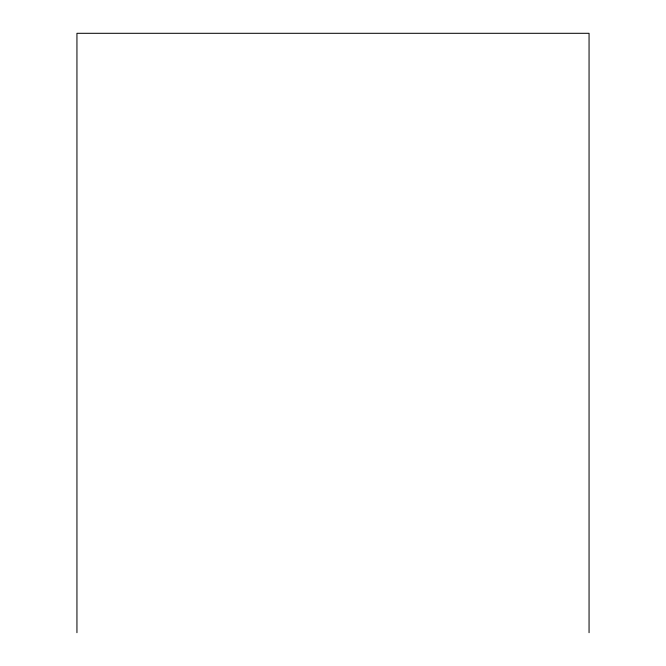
<?xml version="1.0" encoding="UTF-8"?>
<svg xmlns="http://www.w3.org/2000/svg" width="666" height="666" viewBox="0 0 666 666"><rect width="100%" height="100%" fill="white"/><g stroke="black" fill="none" stroke-linecap="round" stroke-linejoin="round"><path stroke-width="1" d="M589.06 632.7L589.06 33.3L76.94 33.3L76.94 632.7"/></g></svg>
